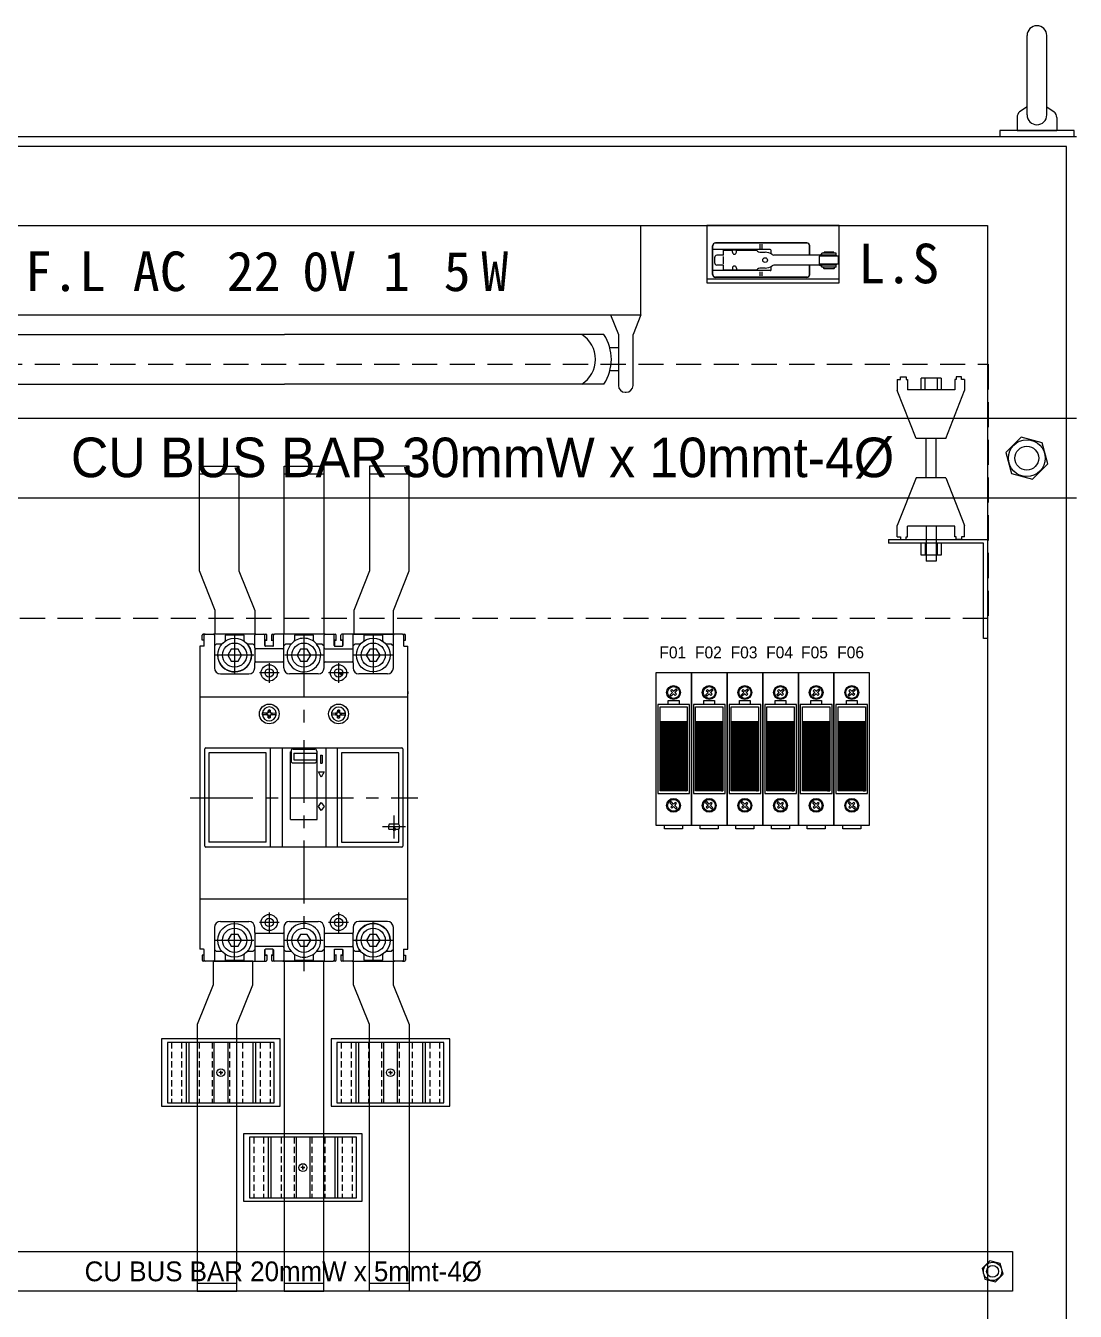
# Model space of a CAD drawing. Header units: millimetres. Extents: x 14879 to 38758, y -20740 to 1136.
# Drawn here: x 35986 to 36516, y -6496 to -5847 of the extents above; entities that cross this region are included whole.
import ezdxf
from ezdxf.enums import TextEntityAlignment as Align

# ---------------------------------------------------------------- set-up
doc = ezdxf.new("R2010")
doc.units = ezdxf.units.MM
for name, pattern in [('CENTER', [50.8, 31.75, -6.35, 6.35, -6.35]), ('DASHED', [19.05, 12.7, -6.35]), ('HIDDEN2', [4.7625, 3.175, -1.5875]), ('NON_PLOTING', [0]), ('PHANTOM', [63.5, 31.75, -6.35, 6.35, -6.35, 6.35, -6.35])]:
    doc.linetypes.add(name, pattern=pattern)
for name, color, linetype in [('F01_OUT', 6, 'Continuous'), ('F03_CNT', 1, 'CENTER'), ('F05_PRO', 4, 'Continuous'), ('F08_IMG', 2, 'PHANTOM'), ('TEXT', 3, 'Continuous'), ('图层1', 10, 'HIDDEN2')]:
    doc.layers.add(name, color=color, linetype=linetype)
doc.styles.get("Standard").update_dxf_attribs({"font": ''})
doc.styles.add('型式1', font='PMingLiU.ttf', dxfattribs={"width": 0.85, "height": 2})
doc.styles.get('Standard').set_extended_font_data('SimSun')

# ---------------------------------------------------------------- blocks, each defined once
blk = doc.blocks.new('歐規FUSE')
h = blk.add_hatch()
h.set_pattern_fill('ANSI31', color=5, scale=0.01, style=0)
h.set_pattern_definition([(45, (-188.019155, -125.580645), (-0.0224506403, 0.0224506403), [])])
h.paths.add_polyline_path([(2.14, -21.15), (15.84, -21.15), (15.84, 13.84), (2.14, 13.84)])
blk.add_line((2.14, 13.84), (15.84, 13.84))
at = {"color": 6}
blk.add_lwpolyline([(0, -38.5), (18, -38.5), (18, 38.5), (0, 38.5)], close=True, dxfattribs=at)
at = {"color": 2}
for points in [[(9, 27.9), (7.71, 26.62), (7.12, 27.21), (8.4, 28.5)], [(8.4, 28.5), (7.53, 29.37), (8.13, 29.97), (9, 29.1)], [(9, 29.1), (10.29, 30.38), (10.88, 29.79), (9.6, 28.5)], [(9.6, 28.5), (10.47, 27.63), (9.87, 27.03), (9, 27.9)], [(9, -27.9), (7.71, -26.62), (7.12, -27.21), (8.4, -28.5)], [(8.4, -28.5), (7.53, -29.37), (8.13, -29.97), (9, -29.1)], [(9.6, -28.5), (10.47, -27.63), (9.87, -27.03), (9, -27.9)], [(9, -29.1), (10.29, -30.38), (10.88, -29.79), (9.6, -28.5)]]:
    blk.add_lwpolyline(points, dxfattribs=at)
for points in [[(1, -22.5), (17, -22.5), (17, 22.5), (1, 22.5)], [(2.14, 21.31), (15.84, 21.31), (15.84, -21.15), (2.14, -21.15)], [(6.26, 24.51), (11.74, 24.51), (11.74, 22.5), (6.26, 22.5)]]:
    blk.add_lwpolyline(points, close=True)
at = {"color": 5}
blk.add_lwpolyline([(4.48, -38.5), (13.52, -38.5), (13.52, -40.29), (4.48, -40.29)], close=True, dxfattribs=at)
at = {"color": 2}
for centre, radius in [((9, 28.5), 3.5), ((9, 28.5), 3), ((9, -28.5), 3.5), ((9, -28.5), 3)]:
    blk.add_circle(centre, radius, dxfattribs=at)
at = {"color": 6}
blk.add_circle((9.3, 5.91), 1.4, dxfattribs=at)
at = {"color": 2, "insert": (8.99, -9.11), "char_height": 2.5, "width": 13.6963, "attachment_point": 5}
blk.add_mtext('{\\fﾷsﾲￓﾩ\ufffaￅ￩|b0|i0|c136|p18;FUSE\\P\\PSFGN\\P\\H0.8x;500V~\\P10 x 38}', dxfattribs=at)
blk = doc.blocks.new('_OPEN30')
at = {"color": 0, "linetype": 'ByBlock', "lineweight": -2}
for p, q in [((-1, 0.267949), (0, 0)), ((0, 0), (-1, -0.267949)), ((0, 0), (-1, 0))]:
    blk.add_line(p, q, dxfattribs=at)

msp = doc.modelspace()

# ---------------------------------------------------------------- linework, layer by layer
for p, q in [((36492.11, -5892.42), (36492.11, -5852.42)), ((36502.11, -5892.42), (36502.11, -5852.42)), ((36492.11, -5888.44), (36488.37, -5890.86)), ((36502.11, -5888.44), (36505.86, -5890.86)), ((36487.11, -5893.77), (36487.11, -5900.34)), ((36507.11, -5893.77), (36507.11, -5900.34)), ((35717.11, -5903.36), (36517.11, -5903.36)), ((35717.11, -5903.36), (36517.11, -5903.36)), ((36515.83, -5900.34), (36478.4, -5900.34)), ((36478.4, -5900.34), (36478.4, -5903.36)), ((36478.4, -5903.36), (36515.83, -5903.36)), ((36487.11, -5900.34), (36507.11, -5900.34)), ((36487.11, -5900.34), (36507.11, -5900.34)), ((36507.11, -5900.34), (36487.11, -5900.34)), ((36507.11, -5900.34), (36487.11, -5900.34)), ((36515.83, -5903.36), (36515.83, -5900.34)), ((36512.11, -5908.36), (35722.11, -5908.36)), ((36512.11, -7898.36), (36512.11, -5908.36)), ((35762.11, -5948.36), (36472.11, -5948.36)), ((35937.11, -5948.36), (36297.11, -5948.36)), ((36297.11, -5993.36), (36297.11, -5948.36)), ((36397.21, -5948.36), (36330.31, -5948.36)), ((36330.31, -5948.36), (36330.31, -5977.18)), ((36397.21, -5977.18), (36397.21, -5948.36)), ((36472.11, -5948.36), (36472.11, -7858.36)), ((36330.31, -5975.18), (36397.21, -5975.18)), ((36330.31, -5977.18), (36397.21, -5977.18)), ((35937.11, -5993.36), (36297.11, -5993.36)), ((36281.7, -5993.36), (36285.71, -6003.36)), ((36297.11, -5993.36), (36293.11, -6003.36)), ((35955.81, -6003.36), (36117.11, -6003.36)), ((36278.42, -6003.36), (36117.11, -6003.36)), ((36285.71, -6003.36), (36285.71, -6029)), ((36293.11, -6029), (36293.11, -6003.36)), ((36285.71, -6009.99), (36281.38, -6009.99)), ((36285.71, -6021.73), (36281.38, -6021.73)), ((35955.81, -6028.36), (36117.11, -6028.36)), ((36278.42, -6028.36), (36117.11, -6028.36)), ((36289.21, -6032.5), (36289.61, -6032.5)), ((36517.11, -6045.75), (35717.11, -6045.75)), ((35717.11, -6085.75), (36517.11, -6085.75)), ((36114.94, -6359), (36054.94, -6359)), ((36054.94, -6359), (36054.94, -6393)), ((36111.94, -6360.7), (36057.94, -6360.7)), ((36057.94, -6360.7), (36057.94, -6391.3)), ((36067.41, -6360.7), (36067.41, -6391.3)), ((36068.78, -6360.7), (36068.78, -6391.3)), ((36081.47, -6360.7), (36081.47, -6391.3)), ((36088.42, -6360.7), (36088.42, -6391.3)), ((36101.11, -6360.7), (36101.11, -6391.3)), ((36102.48, -6360.7), (36102.48, -6391.3)), ((36111.94, -6391.3), (36111.94, -6360.7)), ((36114.94, -6393), (36114.94, -6359)), ((36200.58, -6359), (36140.58, -6359)), ((36140.58, -6359), (36140.58, -6393)), ((36197.58, -6360.7), (36143.58, -6360.7)), ((36143.58, -6360.7), (36143.58, -6391.3)), ((36153.04, -6360.7), (36153.04, -6391.3)), ((36154.42, -6360.7), (36154.42, -6391.3)), ((36167.11, -6360.7), (36167.11, -6391.3)), ((36174.05, -6360.7), (36174.05, -6391.3)), ((36186.75, -6360.7), (36186.75, -6391.3)), ((36188.12, -6360.7), (36188.12, -6391.3)), ((36197.58, -6391.3), (36197.58, -6360.7)), ((36200.58, -6393), (36200.58, -6359)), ((36085.94, -6376), (36083.94, -6376)), ((36084.94, -6377), (36084.94, -6375)), ((36084.94, -6376), (36084.94, -6377)), ((36084.94, -6376), (36085.94, -6376)), ((36171.58, -6376), (36169.58, -6376)), ((36170.58, -6377), (36170.58, -6375)), ((36170.58, -6376), (36170.58, -6377)), ((36170.58, -6376), (36171.58, -6376)), ((36054.94, -6393), (36114.94, -6393)), ((36057.94, -6391.3), (36111.94, -6391.3)), ((36140.58, -6393), (36200.58, -6393)), ((36143.58, -6391.3), (36197.58, -6391.3)), ((36156.39, -6406.95), (36096.39, -6406.95)), ((36096.39, -6406.95), (36096.39, -6440.95)), ((36153.39, -6408.65), (36099.39, -6408.65)), ((36099.39, -6408.65), (36099.39, -6439.25)), ((36108.85, -6408.65), (36108.85, -6439.25)), ((36110.23, -6408.65), (36110.23, -6439.25)), ((36122.92, -6408.65), (36122.92, -6439.25)), ((36129.86, -6408.65), (36129.86, -6439.25)), ((36142.55, -6408.65), (36142.55, -6439.25)), ((36143.93, -6408.65), (36143.93, -6439.25)), ((36153.39, -6439.25), (36153.39, -6408.65)), ((36156.39, -6440.95), (36156.39, -6406.95)), ((36127.39, -6423.95), (36125.39, -6423.95)), ((36126.39, -6424.95), (36126.39, -6422.95)), ((36126.39, -6423.95), (36126.39, -6424.95)), ((36126.39, -6423.95), (36127.39, -6423.95)), ((36096.39, -6440.95), (36156.39, -6440.95)), ((36099.39, -6439.25), (36153.39, -6439.25)), ((35759.6, -6466.31), (36484.69, -6466.31)), ((36484.69, -6466.31), (36484.69, -6486.31)), ((36484.69, -6486.31), (35759.6, -6486.31))]:
    msp.add_line(p, q)
at = {"color": 7, "linetype": 'Continuous'}
for p, q in [((36380.9, -5957.18), (36334.75, -5957.18)), ((36380.87, -5957.05), (36334.78, -5957.05)), ((36357.24, -5959.88), (36357.24, -5957.78)), ((36358.35, -5959.88), (36358.35, -5957.78)), ((36333.23, -5972.95), (36333.23, -5958.6)), ((36333.35, -5972.98), (36333.35, -5958.58)), ((36362.33, -5960.48), (36333.35, -5960.48)), ((36334.39, -5967.28), (36334.39, -5964.28)), ((36338.82, -5963.28), (36335.39, -5963.28)), ((36338.82, -5960.73), (36343.32, -5960.73)), ((36338.82, -5963.28), (36338.82, -5960.73)), ((36338.82, -5967.58), (36338.82, -5963.98)), ((36343.03, -5960.68), (36343.03, -5960.48)), ((36345.63, -5960.68), (36343.03, -5960.68)), ((36343.32, -5961.78), (36343.32, -5960.68)), ((36345.32, -5961.78), (36345.32, -5960.68)), ((36345.32, -5960.73), (36355.51, -5960.73)), ((36345.63, -5960.68), (36345.63, -5960.48)), ((36350.57, -5960.68), (36350.57, -5960.48)), ((36353.17, -5960.68), (36350.57, -5960.68)), ((36353.17, -5960.68), (36353.17, -5960.48)), ((36357.79, -5961.78), (36359.82, -5961.78)), ((36362.83, -5962.58), (36362.83, -5960.98)), ((36395.67, -5963.23), (36364.26, -5963.23)), ((36382.3, -5963.23), (36382.3, -5958.58)), ((36382.42, -5963.23), (36382.42, -5958.6)), ((36387.32, -5967.78), (36387.32, -5963.78)), ((36396.82, -5963.78), (36387.32, -5963.78)), ((36395.82, -5963.33), (36388.32, -5963.33)), ((36388.32, -5963.78), (36388.32, -5963.33)), ((36395.67, -5962.23), (36388.47, -5962.23)), ((36388.47, -5963.23), (36388.47, -5962.23)), ((36394.57, -5961.73), (36389.57, -5961.73)), ((36389.57, -5962.23), (36389.57, -5961.73)), ((36394.57, -5962.23), (36394.57, -5961.73)), ((36395.67, -5963.33), (36395.67, -5962.23)), ((36395.82, -5963.78), (36395.82, -5963.33)), ((36396.82, -5967.78), (36396.82, -5963.78)), ((36362.33, -5971.08), (36333.35, -5971.08)), ((36338.82, -5968.28), (36335.39, -5968.28)), ((36338.82, -5970.83), (36338.82, -5968.28)), ((36343.32, -5970.83), (36338.82, -5970.83)), ((36343.03, -5971.08), (36343.03, -5970.88)), ((36345.63, -5970.88), (36343.03, -5970.88)), ((36343.32, -5969.78), (36343.32, -5970.88)), ((36345.32, -5969.78), (36345.32, -5970.88)), ((36355.51, -5970.83), (36345.32, -5970.83)), ((36345.63, -5971.08), (36345.63, -5970.88)), ((36353.17, -5970.88), (36350.57, -5970.88)), ((36350.57, -5971.08), (36350.57, -5970.88)), ((36353.17, -5971.08), (36353.17, -5970.88)), ((36359.82, -5969.78), (36357.79, -5969.78)), ((36362.83, -5970.58), (36362.83, -5968.97)), ((36395.67, -5968.33), (36364.26, -5968.33)), ((36382.3, -5972.98), (36382.3, -5968.33)), ((36382.42, -5972.95), (36382.42, -5968.33)), ((36396.82, -5967.78), (36387.32, -5967.78)), ((36388.32, -5968.23), (36388.32, -5967.78)), ((36395.82, -5968.23), (36388.32, -5968.23)), ((36388.47, -5969.33), (36388.47, -5968.33)), ((36395.67, -5969.33), (36388.47, -5969.33)), ((36394.5, -5970.23), (36389.63, -5970.23)), ((36395.67, -5969.33), (36395.67, -5968.23)), ((36395.82, -5968.23), (36395.82, -5967.78)), ((36380.9, -5974.38), (36334.75, -5974.38)), ((36380.87, -5974.5), (36334.78, -5974.5)), ((36357.24, -5973.78), (36357.24, -5971.68)), ((36358.35, -5973.78), (36358.35, -5971.68))]:
    msp.add_line(p, q, dxfattribs=at)
at = {"color": 3}
for p, q in [((36426.56, -6026.07), (36426.56, -6031.67)), ((36426.56, -6026.07), (36426.56, -6031.67)), ((36426.56, -6026.07), (36428.17, -6026.07)), ((36428.17, -6024.75), (36431.03, -6024.75)), ((36428.17, -6026.07), (36428.17, -6024.75)), ((36431.03, -6024.75), (36431.03, -6026.07)), ((36431.03, -6026.07), (36431.79, -6026.07)), ((36431.79, -6026.07), (36431.79, -6031.33)), ((36438.69, -6031.33), (36438.69, -6025.33)), ((36448.69, -6025.33), (36438.69, -6025.33)), ((36440.69, -6031.33), (36440.69, -6025.33)), ((36446.69, -6025.33), (36446.69, -6031.33)), ((36448.69, -6025.33), (36448.69, -6031.33)), ((36456.34, -6026.07), (36455.59, -6026.07)), ((36455.59, -6026.07), (36455.59, -6031.33)), ((36458.95, -6024.75), (36456.34, -6024.75)), ((36456.34, -6024.75), (36456.34, -6026.07)), ((36458.95, -6026.07), (36458.95, -6024.75)), ((36460.56, -6026.07), (36458.95, -6026.07)), ((36460.56, -6026.07), (36460.56, -6031.67)), ((36436.06, -6055.75), (36426.56, -6031.67)), ((36455.59, -6031.33), (36431.79, -6031.33)), ((36451.06, -6055.75), (36460.56, -6031.67)), ((36451.06, -6055.75), (36436.06, -6055.75)), ((36441.19, -6075.75), (36441.19, -6055.75)), ((36446.19, -6075.75), (36446.19, -6055.75)), ((36436.06, -6075.75), (36426.56, -6099.82)), ((36451.06, -6075.75), (36436.06, -6075.75)), ((36451.06, -6075.75), (36460.56, -6099.82)), ((36426.56, -6105.42), (36426.56, -6099.82)), ((36426.56, -6105.42), (36426.56, -6099.82)), ((36431.79, -6105.42), (36431.79, -6100.16)), ((36455.59, -6100.16), (36431.79, -6100.16)), ((36441.19, -6100.16), (36441.19, -6117.75)), ((36446.19, -6100.16), (36446.19, -6117.75)), ((36455.59, -6105.42), (36455.59, -6100.16)), ((36460.56, -6105.42), (36460.56, -6099.82)), ((36422.11, -6106.75), (36472.11, -6106.75)), ((36422.11, -6106.75), (36422.11, -6108.75)), ((36426.56, -6105.42), (36428.17, -6105.42)), ((36428.17, -6105.42), (36428.17, -6106.75)), ((36428.17, -6106.75), (36431.03, -6106.75)), ((36431.03, -6105.42), (36431.79, -6105.42)), ((36431.03, -6106.75), (36431.03, -6105.42)), ((36456.34, -6105.42), (36455.59, -6105.42)), ((36456.34, -6106.75), (36456.34, -6105.42)), ((36458.95, -6106.75), (36456.34, -6106.75)), ((36460.56, -6105.42), (36458.95, -6105.42)), ((36458.95, -6105.42), (36458.95, -6106.75)), ((36472.11, -6106.75), (36472.11, -6156.75)), ((36470.11, -6108.75), (36422.11, -6108.75)), ((36438.69, -6114.75), (36438.69, -6108.75)), ((36440.69, -6108.75), (36440.69, -6114.75)), ((36446.69, -6108.75), (36446.69, -6114.75)), ((36448.69, -6108.75), (36448.69, -6114.75)), ((36470.11, -6156.75), (36470.11, -6108.75)), ((36448.69, -6114.75), (36438.69, -6114.75)), ((36446.19, -6117.75), (36441.19, -6117.75)), ((36472.11, -6156.75), (36470.11, -6156.75))]:
    msp.add_line(p, q, dxfattribs=at)
at = {"color": 2, "ltscale": 0.2}
for p, q in [((36074.09, -6073.74), (36094.09, -6073.74)), ((36116.89, -6073.74), (36136.89, -6073.74)), ((36160.09, -6073.74), (36180.09, -6073.74)), ((36073.06, -6482.31), (36093.06, -6482.31)), ((36116.89, -6482.31), (36136.89, -6482.31)), ((36159.99, -6482.31), (36179.99, -6482.31))]:
    msp.add_line(p, q, dxfattribs=at)
at = {"color": 1, "linetype": 'DASHED'}
msp.add_lwpolyline([(35762.41, -6018.36), (36472.41, -6018.36), (36472.41, -6146.72), (35762.41, -6146.72)], close=True, dxfattribs=at)
at = {"color": 4}
for points in [[(36481.35, -6062.9), (36484.2, -6073.52), (36494.83, -6076.37), (36502.6, -6068.59), (36499.76, -6057.97), (36489.13, -6055.12)], [(36469.38, -6474.88), (36470.8, -6480.19), (36476.11, -6481.62), (36480, -6477.73), (36478.58, -6472.42), (36473.27, -6470.99)]]:
    msp.add_lwpolyline(points, close=True, dxfattribs=at)
at = {"color": 2, "ltscale": 0.2}
for points in [[(36082.09, -6154.68), (36082.09, -6142.75), (36074.09, -6122.68), (36074.09, -6069.74), (36094.09, -6069.74), (36094.09, -6122.68), (36102.09, -6142.75), (36102.09, -6154.68), (36082.09, -6154.68)], [(36172.09, -6154.68), (36172.09, -6142.75), (36180.09, -6122.68), (36180.09, -6069.74), (36160.09, -6069.74), (36160.09, -6122.68), (36152.09, -6142.75), (36152.09, -6154.68), (36172.09, -6154.68)], [(36081.06, -6319.68), (36081.06, -6331.61), (36073.06, -6351.68), (36073.06, -6486.31), (36093.06, -6486.31), (36093.06, -6351.68), (36101.06, -6331.61), (36101.06, -6319.68), (36081.06, -6319.68)], [(36171.99, -6319.68), (36171.99, -6331.61), (36179.99, -6351.68), (36179.99, -6486.31), (36159.99, -6486.31), (36159.99, -6351.68), (36151.99, -6331.61), (36151.99, -6319.68), (36171.99, -6319.68)]]:
    msp.add_lwpolyline(points, dxfattribs=at)
for points in [[(36136.89, -6154.68), (36116.89, -6154.68), (36116.89, -6069.74), (36136.89, -6069.74)], [(36136.89, -6319.68), (36116.89, -6319.68), (36116.89, -6486.31), (36136.89, -6486.31)]]:
    msp.add_lwpolyline(points, close=True, dxfattribs=at)
at = {"color": 7, "linetype": 'Continuous'}
msp.add_circle((36359.82, -5965.78), 1.2, dxfattribs=at)
at = {"color": 4}
for centre, radius in [((36491.98, -6065.75), 9.28), ((36491.98, -6065.75), 6), ((36474.69, -6476.31), 4.64), ((36474.69, -6476.31), 3)]:
    msp.add_circle(centre, radius, dxfattribs=at)
for centre in [(36084.94, -6376), (36170.58, -6376), (36126.39, -6423.95)]:
    msp.add_circle(centre, 2)
for centre, radius, start, end in [((36497.11, -5852.42), 5, 0, 180), ((36491.11, -5893.77), 4, 133.28833, 180), ((36497.11, -5892.42), 5, 180, 0), ((36503.11, -5893.77), 4, 0, 46.71167), ((36503.11, -5893.77), 4, 0, 46.71167), ((36259.39, -6015.86), 14.77, 302.17256, 57.82744), ((36259.39, -6015.86), 22.77, 326.69978, 33.30022), ((36289.21, -6029), 3.5, 180, 270), ((36289.61, -6029), 3.5, 270, 0)]:
    msp.add_arc(centre, radius, start, end)
at = {"color": 7, "linetype": 'Continuous'}
for centre, radius, start, end in [((36334.78, -5958.6), 1.55, 89.99998, 179.99996), ((36334.75, -5958.58), 1.4, 89.99998, 179.99996), ((36380.87, -5958.6), 1.55, 0, 89.99998), ((36380.9, -5958.58), 1.4, 0, 89.99998), ((36335.39, -5964.28), 1, 89.99998, 179.99996), ((36344.32, -5961.78), 1, 180.00004, 359.99998), ((36357.79, -5958.78), 3, 220.54153, 270.00002), ((36359.82, -5967.78), 6, 53.77136, 89.99998), ((36362.33, -5960.98), 0.5, 0, 89.99998), ((36364.26, -5961.73), 1.5, 233.77144, 270.00007), ((36387.05, -5961.73), 1.5, 270.00002, 340.52878), ((36335.39, -5967.28), 1, 179.99996, 270), ((36344.32, -5969.78), 1, 0, 179.99996), ((36357.79, -5972.78), 3, 89.99998, 139.45847), ((36359.82, -5963.78), 6, 270.00002, 306.22844), ((36362.33, -5970.58), 0.5, 270.00002, 0), ((36364.26, -5969.83), 1.5, 89.99993, 126.2284), ((36387.05, -5969.83), 1.5, 19.47122, 89.99998), ((36390.07, -5969.33), 1, 180.00004, 244.15928), ((36394.07, -5969.33), 1, 295.84075, 359.99998), ((36334.78, -5972.95), 1.55, 179.99996, 270), ((36334.75, -5972.98), 1.4, 179.99996, 270), ((36380.87, -5972.95), 1.55, 270.00002, 0), ((36380.9, -5972.98), 1.4, 270.00002, 0)]:
    msp.add_arc(centre, radius, start, end, dxfattribs=at)
at = {"layer": 'F01_OUT', "linetype": 'Continuous'}
for p, q in [((36075.54, -6157.68), (36075.54, -6155.18)), ((36076.54, -6157.68), (36075.54, -6157.68)), ((36077.04, -6154.68), (36076.04, -6154.68)), ((36076.54, -6160.68), (36076.54, -6155.18)), ((36077.04, -6154.68), (36081.19, -6154.68)), ((36081.49, -6154.68), (36081.19, -6154.68)), ((36081.79, -6154.68), (36081.49, -6154.68)), ((36081.69, -6155.18), (36081.69, -6171.68)), ((36101.99, -6154.68), (36081.79, -6154.68)), ((36096.69, -6155.18), (36087.09, -6155.18)), ((36087.09, -6155.18), (36087.09, -6157.98)), ((36096.69, -6157.98), (36096.69, -6155.18)), ((36102.29, -6154.68), (36101.99, -6154.68)), ((36102.09, -6161.58), (36102.09, -6155.18)), ((36102.59, -6154.68), (36102.29, -6154.68)), ((36102.59, -6154.68), (36104.84, -6154.68)), ((36104.84, -6154.68), (36105.84, -6154.68)), ((36105.84, -6154.68), (36106.74, -6154.68)), ((36106.74, -6154.68), (36107.74, -6154.68)), ((36107.24, -6157.68), (36107.24, -6155.18)), ((36107.24, -6157.68), (36108.24, -6157.68)), ((36107.24, -6160.38), (36107.24, -6157.68)), ((36108.24, -6157.68), (36108.24, -6155.18)), ((36110.54, -6155.18), (36110.54, -6157.68)), ((36110.54, -6157.68), (36111.54, -6157.68)), ((36111.04, -6154.68), (36112.04, -6154.68)), ((36111.54, -6157.68), (36111.54, -6155.18)), ((36111.54, -6160.38), (36111.54, -6157.68)), ((36112.94, -6154.68), (36112.04, -6154.68)), ((36113.94, -6154.68), (36112.94, -6154.68)), ((36116.19, -6154.68), (36113.94, -6154.68)), ((36116.49, -6154.68), (36116.19, -6154.68)), ((36116.79, -6154.68), (36116.49, -6154.68)), ((36116.69, -6171.68), (36116.69, -6155.18)), ((36136.99, -6154.68), (36116.79, -6154.68)), ((36131.69, -6155.18), (36122.09, -6155.18)), ((36122.09, -6155.18), (36122.09, -6157.98)), ((36131.69, -6157.98), (36131.69, -6155.18)), ((36137.29, -6154.68), (36136.99, -6154.68)), ((36137.09, -6171.68), (36137.09, -6155.18)), ((36137.59, -6154.68), (36137.29, -6154.68)), ((36137.59, -6154.68), (36139.84, -6154.68)), ((36139.84, -6154.68), (36140.84, -6154.68)), ((36140.84, -6154.68), (36141.74, -6154.68)), ((36141.74, -6154.68), (36142.74, -6154.68)), ((36142.24, -6157.68), (36142.24, -6155.18)), ((36142.24, -6160.38), (36142.24, -6157.68)), ((36142.24, -6157.68), (36143.24, -6157.68)), ((36143.24, -6157.68), (36143.24, -6155.18)), ((36145.54, -6157.68), (36145.54, -6155.18)), ((36146.54, -6157.68), (36145.54, -6157.68)), ((36147.04, -6154.68), (36146.04, -6154.68)), ((36146.54, -6155.18), (36146.54, -6157.68)), ((36146.54, -6157.68), (36146.54, -6160.38)), ((36147.94, -6154.68), (36147.04, -6154.68)), ((36148.94, -6154.68), (36147.94, -6154.68)), ((36151.19, -6154.68), (36148.94, -6154.68)), ((36151.49, -6154.68), (36151.19, -6154.68)), ((36151.79, -6154.68), (36151.49, -6154.68)), ((36151.69, -6161.58), (36151.69, -6155.18)), ((36171.99, -6154.68), (36151.79, -6154.68)), ((36166.69, -6155.18), (36157.09, -6155.18)), ((36157.09, -6155.18), (36157.09, -6157.98)), ((36166.69, -6157.98), (36166.69, -6155.18)), ((36172.29, -6154.68), (36171.99, -6154.68)), ((36172.09, -6171.68), (36172.09, -6155.18)), ((36172.59, -6154.68), (36172.29, -6154.68)), ((36174.84, -6154.68), (36172.59, -6154.68)), ((36175.84, -6154.68), (36174.84, -6154.68)), ((36176.74, -6154.68), (36175.84, -6154.68)), ((36176.74, -6154.68), (36177.74, -6154.68)), ((36177.24, -6155.18), (36177.24, -6157.68)), ((36177.24, -6157.68), (36178.24, -6157.68)), ((36177.24, -6157.68), (36177.24, -6160.38)), ((36178.24, -6157.68), (36178.24, -6155.18)), ((36074.39, -6160.68), (36074.39, -6313.68)), ((36076.54, -6160.68), (36074.39, -6160.68)), ((36081.69, -6160.53), (36082.59, -6159.63)), ((36085.44, -6159.63), (36082.59, -6159.63)), ((36090.16, -6162.18), (36088.42, -6165.18)), ((36088.42, -6165.18), (36090.16, -6168.18)), ((36093.62, -6162.18), (36090.16, -6162.18)), ((36095.35, -6165.18), (36093.62, -6162.18)), ((36093.62, -6168.18), (36095.35, -6165.18)), ((36101.19, -6159.63), (36098.34, -6159.63)), ((36101.19, -6159.63), (36102.09, -6160.53)), ((36102.09, -6161.58), (36102.09, -6169.08)), ((36116.19, -6162.08), (36102.59, -6162.08)), ((36111.24, -6160.68), (36107.54, -6160.68)), ((36116.69, -6160.53), (36117.59, -6159.63)), ((36120.44, -6159.63), (36117.59, -6159.63)), ((36125.16, -6162.18), (36123.42, -6165.18)), ((36123.42, -6165.18), (36125.16, -6168.18)), ((36128.62, -6162.18), (36125.16, -6162.18)), ((36130.35, -6165.18), (36128.62, -6162.18)), ((36128.62, -6168.18), (36130.35, -6165.18)), ((36136.19, -6159.63), (36133.34, -6159.63)), ((36136.19, -6159.63), (36137.09, -6160.53)), ((36137.59, -6162.08), (36151.19, -6162.08)), ((36142.54, -6160.68), (36146.24, -6160.68)), ((36151.69, -6160.53), (36152.59, -6159.63)), ((36151.69, -6169.08), (36151.69, -6161.58)), ((36155.44, -6159.63), (36152.59, -6159.63)), ((36160.16, -6162.18), (36158.42, -6165.18)), ((36158.42, -6165.18), (36160.16, -6168.18)), ((36163.62, -6162.18), (36160.16, -6162.18)), ((36165.35, -6165.18), (36163.62, -6162.18)), ((36163.62, -6168.18), (36165.35, -6165.18)), ((36171.19, -6159.63), (36168.34, -6159.63)), ((36171.19, -6159.63), (36172.09, -6160.53)), ((36177.54, -6160.68), (36179.39, -6160.68)), ((36179.39, -6313.68), (36179.39, -6160.68)), ((36090.16, -6168.18), (36093.62, -6168.18)), ((36102.09, -6171.68), (36102.09, -6169.08)), ((36102.59, -6168.58), (36116.19, -6168.58)), ((36125.16, -6168.18), (36128.62, -6168.18)), ((36137.59, -6168.58), (36151.19, -6168.58)), ((36151.69, -6169.08), (36151.69, -6171.68)), ((36160.16, -6168.18), (36163.62, -6168.18)), ((36084.69, -6174.68), (36099.09, -6174.68)), ((36134.09, -6174.68), (36119.69, -6174.68)), ((36169.09, -6174.68), (36154.69, -6174.68)), ((36179.39, -6183.58), (36179.39, -6182.18)), ((36179.39, -6183.58), (36179.39, -6183.68)), ((36179.39, -6183.68), (36179.39, -6184.68)), ((36074.39, -6186.18), (36179.39, -6186.18)), ((36105.86, -6195.35), (36105.9, -6195.35)), ((36105.91, -6194.35), (36105.87, -6194.35)), ((36108.34, -6195.37), (36105.9, -6195.35)), ((36105.91, -6194.35), (36108.35, -6194.37)), ((36107.9, -6195.26), (36108.29, -6195.22)), ((36108.39, -6195.27), (36107.9, -6195.26)), ((36108.3, -6194.53), (36107.91, -6194.47)), ((36107.91, -6194.47), (36108.39, -6194.47)), ((36108.29, -6195.22), (36108.45, -6195.21)), ((36108.46, -6194.53), (36108.3, -6194.53)), ((36108.71, -6195.55), (36108.34, -6195.37)), ((36108.6, -6195.37), (36108.34, -6195.37)), ((36108.35, -6194.37), (36108.72, -6194.2)), ((36108.35, -6194.37), (36108.61, -6194.37)), ((36108.39, -6194.47), (36108.61, -6194.37)), ((36108.46, -6194.53), (36108.39, -6194.47)), ((36108.45, -6195.21), (36108.39, -6195.27)), ((36108.6, -6195.37), (36108.39, -6195.27)), ((36108.45, -6195.21), (36108.86, -6195.4)), ((36108.87, -6194.36), (36108.46, -6194.53)), ((36108.71, -6195.55), (36108.86, -6195.4)), ((36108.9, -6195.96), (36108.71, -6195.55)), ((36108.72, -6194.2), (36108.92, -6193.8)), ((36108.72, -6194.2), (36108.87, -6194.36)), ((36108.86, -6195.4), (36109.04, -6195.81)), ((36109.06, -6193.94), (36108.87, -6194.36)), ((36109.04, -6195.81), (36108.9, -6195.96)), ((36108.91, -6196.85), (36108.9, -6195.96)), ((36109.03, -6195.97), (36108.91, -6196.85)), ((36108.92, -6193.8), (36108.95, -6192.91)), ((36109.06, -6193.94), (36108.92, -6193.8)), ((36108.95, -6192.91), (36109.06, -6193.79)), ((36109.04, -6195.81), (36109.03, -6195.97)), ((36109.06, -6193.79), (36109.06, -6193.94)), ((36109.72, -6195.82), (36109.9, -6195.41)), ((36109.72, -6195.98), (36109.72, -6195.82)), ((36109.72, -6195.82), (36109.86, -6195.97)), ((36109.83, -6196.85), (36109.72, -6195.98)), ((36109.74, -6193.79), (36109.87, -6192.92)), ((36109.74, -6193.95), (36109.74, -6193.79)), ((36109.74, -6193.95), (36109.88, -6193.81)), ((36109.91, -6194.37), (36109.74, -6193.95)), ((36109.86, -6195.97), (36109.83, -6196.85)), ((36110.05, -6195.56), (36109.86, -6195.97)), ((36109.87, -6192.92), (36109.88, -6193.81)), ((36109.88, -6193.81), (36110.07, -6194.22)), ((36109.9, -6195.41), (36110.32, -6195.23)), ((36109.9, -6195.41), (36110.05, -6195.56)), ((36110.07, -6194.22), (36109.91, -6194.37)), ((36110.33, -6194.55), (36109.91, -6194.37)), ((36110.42, -6195.39), (36110.05, -6195.56)), ((36110.07, -6194.22), (36110.43, -6194.39)), ((36110.38, -6195.29), (36110.17, -6195.39)), ((36110.42, -6195.39), (36110.17, -6195.39)), ((36110.18, -6194.39), (36110.39, -6194.49)), ((36110.18, -6194.39), (36110.43, -6194.39)), ((36110.32, -6195.23), (36110.48, -6195.24)), ((36110.38, -6195.29), (36110.32, -6195.23)), ((36110.33, -6194.55), (36110.39, -6194.49)), ((36110.48, -6194.55), (36110.33, -6194.55)), ((36110.87, -6195.29), (36110.38, -6195.29)), ((36110.39, -6194.49), (36110.88, -6194.5)), ((36112.87, -6195.42), (36110.42, -6195.39)), ((36110.43, -6194.39), (36112.88, -6194.42)), ((36110.88, -6194.5), (36110.48, -6194.55)), ((36110.48, -6195.24), (36110.87, -6195.29)), ((36112.87, -6195.42), (36112.91, -6195.42)), ((36112.92, -6194.42), (36112.88, -6194.42)), ((36140.86, -6195.4), (36140.9, -6195.41)), ((36140.91, -6194.41), (36140.87, -6194.4)), ((36143.34, -6195.43), (36140.9, -6195.41)), ((36140.91, -6194.41), (36143.35, -6194.43)), ((36142.9, -6195.32), (36143.29, -6195.27)), ((36143.39, -6195.33), (36142.9, -6195.32)), ((36143.3, -6194.58), (36142.91, -6194.53)), ((36142.91, -6194.53), (36143.39, -6194.53)), ((36143.29, -6195.27), (36143.45, -6195.27)), ((36143.46, -6194.59), (36143.3, -6194.58)), ((36143.71, -6195.61), (36143.34, -6195.43)), ((36143.6, -6195.43), (36143.34, -6195.43)), ((36143.35, -6194.43), (36143.72, -6194.26)), ((36143.35, -6194.43), (36143.61, -6194.43)), ((36143.39, -6194.53), (36143.61, -6194.43)), ((36143.46, -6194.59), (36143.39, -6194.53)), ((36143.45, -6195.27), (36143.39, -6195.33)), ((36143.6, -6195.43), (36143.39, -6195.33)), ((36143.45, -6195.27), (36143.86, -6195.45)), ((36143.87, -6194.41), (36143.46, -6194.59)), ((36143.71, -6195.61), (36143.86, -6195.45)), ((36143.9, -6196.01), (36143.71, -6195.61)), ((36143.72, -6194.26), (36143.92, -6193.86)), ((36143.72, -6194.26), (36143.87, -6194.41)), ((36143.86, -6195.45), (36144.04, -6195.87)), ((36144.06, -6194), (36143.87, -6194.41)), ((36144.04, -6195.87), (36143.9, -6196.01)), ((36143.91, -6196.9), (36143.9, -6196.01)), ((36144.03, -6196.03), (36143.91, -6196.9)), ((36143.92, -6193.86), (36143.95, -6192.97)), ((36144.06, -6194), (36143.92, -6193.86)), ((36143.95, -6192.97), (36144.06, -6193.84)), ((36144.04, -6195.87), (36144.03, -6196.03)), ((36144.06, -6193.84), (36144.06, -6194)), ((36144.72, -6195.88), (36144.9, -6195.46)), ((36144.72, -6196.04), (36144.72, -6195.88)), ((36144.72, -6195.88), (36144.86, -6196.02)), ((36144.83, -6196.91), (36144.72, -6196.04)), ((36144.74, -6193.85), (36144.87, -6192.98)), ((36144.74, -6194.01), (36144.74, -6193.85)), ((36144.74, -6194.01), (36144.88, -6193.87)), ((36144.91, -6194.43), (36144.74, -6194.01)), ((36144.86, -6196.02), (36144.83, -6196.91)), ((36145.05, -6195.62), (36144.86, -6196.02)), ((36144.87, -6192.98), (36144.88, -6193.87)), ((36144.88, -6193.87), (36145.07, -6194.27)), ((36144.9, -6195.46), (36145.32, -6195.29)), ((36144.9, -6195.46), (36145.05, -6195.62)), ((36145.07, -6194.27), (36144.91, -6194.43)), ((36145.33, -6194.61), (36144.91, -6194.43)), ((36145.42, -6195.45), (36145.05, -6195.62)), ((36145.07, -6194.27), (36145.43, -6194.45)), ((36145.38, -6195.35), (36145.17, -6195.45)), ((36145.42, -6195.45), (36145.17, -6195.45)), ((36145.18, -6194.45), (36145.43, -6194.45)), ((36145.18, -6194.45), (36145.39, -6194.55)), ((36145.32, -6195.29), (36145.48, -6195.29)), ((36145.38, -6195.35), (36145.32, -6195.29)), ((36145.33, -6194.61), (36145.39, -6194.55)), ((36145.48, -6194.61), (36145.33, -6194.61)), ((36145.87, -6195.35), (36145.38, -6195.35)), ((36145.39, -6194.55), (36145.88, -6194.56)), ((36147.87, -6195.47), (36145.42, -6195.45)), ((36145.43, -6194.45), (36147.88, -6194.47)), ((36145.88, -6194.56), (36145.48, -6194.61)), ((36145.48, -6195.29), (36145.87, -6195.35)), ((36147.87, -6195.47), (36147.91, -6195.47)), ((36147.92, -6194.47), (36147.88, -6194.47)), ((36076.89, -6252.63), (36076.89, -6212.58)), ((36077.39, -6212.08), (36176.39, -6212.08)), ((36107.89, -6214.58), (36078.89, -6214.58)), ((36078.89, -6214.58), (36078.89, -6259.58)), ((36107.89, -6259.58), (36107.89, -6214.58)), ((36109.89, -6212.08), (36109.89, -6262.08)), ((36115.9, -6212.08), (36115.87, -6262.08)), ((36120.14, -6248.18), (36120.14, -6214.02)), ((36120.14, -6214.02), (36120.39, -6214.02)), ((36120.39, -6214.02), (36120.39, -6213.63)), ((36120.39, -6214.02), (36120.39, -6218.59)), ((36121.39, -6212.63), (36132.39, -6212.63)), ((36121.89, -6214.62), (36133.39, -6214.62)), ((36121.89, -6214.62), (36121.89, -6218)), ((36133.39, -6213.63), (36133.39, -6214.62)), ((36133.39, -6214.02), (36133.64, -6214.02)), ((36133.39, -6218.59), (36133.39, -6214.62)), ((36133.64, -6248.18), (36133.64, -6214.02)), ((36135.24, -6215.78), (36136.14, -6215.78)), ((36135.24, -6215.78), (36135.24, -6219.78)), ((36136.14, -6215.78), (36136.14, -6219.78)), ((36137.89, -6212.08), (36137.89, -6262.08)), ((36143.89, -6262.08), (36143.89, -6212.08)), ((36174.89, -6214.58), (36145.89, -6214.58)), ((36145.89, -6214.58), (36145.89, -6259.58)), ((36174.89, -6250.62), (36174.89, -6214.58)), ((36176.89, -6212.58), (36176.89, -6252.63)), ((36121.39, -6219.59), (36132.39, -6219.59)), ((36121.89, -6218), (36133.39, -6218)), ((36134.19, -6224.18), (36137.19, -6224.18)), ((36135.69, -6226.88), (36134.19, -6224.18)), ((36135.24, -6219.78), (36136.14, -6219.78)), ((36137.19, -6224.18), (36135.69, -6226.88)), ((36120.14, -6248.18), (36133.64, -6248.18)), ((36076.89, -6261.58), (36076.89, -6252.63)), ((36174.81, -6250.48), (36169.96, -6250.48)), ((36174.81, -6253.28), (36169.96, -6253.28)), ((36174.89, -6259.58), (36174.89, -6253.14)), ((36176.89, -6252.63), (36176.89, -6261.58)), ((36176.39, -6262.08), (36077.39, -6262.08)), ((36107.89, -6259.57), (36078.89, -6259.58)), ((36145.89, -6259.57), (36174.79, -6259.58)), ((36174.79, -6259.58), (36174.89, -6259.58)), ((36074.39, -6288.18), (36179.39, -6288.18)), ((36084.69, -6299.68), (36099.09, -6299.68)), ((36119.69, -6299.68), (36134.09, -6299.68)), ((36169.09, -6299.68), (36154.69, -6299.68)), ((36081.69, -6302.68), (36081.69, -6319.18)), ((36090.16, -6306.18), (36088.43, -6309.18)), ((36093.62, -6306.18), (36090.16, -6306.18)), ((36095.36, -6309.18), (36093.62, -6306.18)), ((36102.09, -6305.28), (36102.09, -6302.68)), ((36102.09, -6305.28), (36102.09, -6312.78)), ((36116.19, -6305.78), (36102.59, -6305.78)), ((36116.69, -6302.68), (36116.69, -6319.18)), ((36125.16, -6306.18), (36123.43, -6309.18)), ((36128.62, -6306.18), (36125.16, -6306.18)), ((36130.36, -6309.18), (36128.62, -6306.18)), ((36137.09, -6302.68), (36137.09, -6319.18)), ((36151.19, -6305.78), (36137.59, -6305.78)), ((36151.69, -6302.68), (36151.69, -6305.28)), ((36151.69, -6312.78), (36151.69, -6305.28)), ((36160.16, -6306.18), (36158.43, -6309.18)), ((36163.62, -6306.18), (36160.16, -6306.18)), ((36165.36, -6309.18), (36163.62, -6306.18)), ((36172.09, -6319.18), (36172.09, -6302.68)), ((36076.24, -6313.68), (36074.39, -6313.68)), ((36076.54, -6316.68), (36076.54, -6313.98)), ((36082.59, -6314.73), (36081.69, -6313.83)), ((36082.59, -6314.73), (36085.44, -6314.73)), ((36088.43, -6309.18), (36090.16, -6312.18)), ((36090.16, -6312.18), (36093.62, -6312.18)), ((36093.62, -6312.18), (36095.36, -6309.18)), ((36098.34, -6314.73), (36101.19, -6314.73)), ((36102.09, -6313.83), (36101.19, -6314.73)), ((36102.09, -6312.78), (36102.09, -6319.18)), ((36116.19, -6312.28), (36102.59, -6312.28)), ((36107.24, -6316.68), (36107.24, -6313.98)), ((36111.24, -6313.68), (36107.54, -6313.68)), ((36111.54, -6313.98), (36111.54, -6316.68)), ((36117.59, -6314.73), (36116.69, -6313.83)), ((36117.59, -6314.73), (36120.44, -6314.73)), ((36123.43, -6309.18), (36125.16, -6312.18)), ((36125.16, -6312.18), (36128.62, -6312.18)), ((36128.62, -6312.18), (36130.36, -6309.18)), ((36133.34, -6314.73), (36136.19, -6314.73)), ((36137.09, -6313.83), (36136.19, -6314.73)), ((36137.59, -6312.28), (36151.19, -6312.28)), ((36142.24, -6313.98), (36142.24, -6316.68)), ((36142.54, -6313.68), (36146.24, -6313.68)), ((36146.54, -6313.98), (36146.54, -6316.68)), ((36151.69, -6312.78), (36151.69, -6319.18)), ((36152.59, -6314.73), (36151.69, -6313.83)), ((36152.59, -6314.73), (36155.44, -6314.73)), ((36158.43, -6309.18), (36160.16, -6312.18)), ((36160.16, -6312.18), (36163.62, -6312.18)), ((36163.62, -6312.18), (36165.36, -6309.18)), ((36168.34, -6314.73), (36171.19, -6314.73)), ((36172.09, -6313.83), (36171.19, -6314.73)), ((36177.24, -6313.68), (36177.24, -6319.18)), ((36177.24, -6313.68), (36179.39, -6313.68)), ((36076.54, -6316.68), (36075.54, -6316.68)), ((36075.54, -6316.68), (36075.54, -6319.18)), ((36078.94, -6319.68), (36076.04, -6319.68)), ((36076.54, -6319.18), (36076.54, -6316.68)), ((36081.19, -6319.68), (36078.94, -6319.68)), ((36081.19, -6319.68), (36081.49, -6319.68)), ((36081.49, -6319.68), (36081.79, -6319.68)), ((36081.79, -6319.68), (36101.99, -6319.68)), ((36087.09, -6316.38), (36087.09, -6319.18)), ((36087.09, -6319.18), (36096.69, -6319.18)), ((36096.69, -6319.18), (36096.69, -6316.38)), ((36101.99, -6319.68), (36102.29, -6319.68)), ((36102.29, -6319.68), (36102.59, -6319.68)), ((36102.59, -6319.68), (36104.84, -6319.68)), ((36104.84, -6319.68), (36105.84, -6319.68)), ((36105.84, -6319.68), (36106.74, -6319.68)), ((36106.74, -6319.68), (36107.74, -6319.68)), ((36107.24, -6319.18), (36107.24, -6316.68)), ((36107.24, -6316.68), (36108.24, -6316.68)), ((36108.24, -6316.68), (36108.24, -6319.18)), ((36111.54, -6316.68), (36110.54, -6316.68)), ((36110.54, -6316.68), (36110.54, -6319.18)), ((36112.04, -6319.68), (36111.04, -6319.68)), ((36111.54, -6316.68), (36111.54, -6319.18)), ((36112.94, -6319.68), (36112.04, -6319.68)), ((36113.94, -6319.68), (36112.94, -6319.68)), ((36116.19, -6319.68), (36113.94, -6319.68)), ((36116.19, -6319.68), (36116.49, -6319.68)), ((36116.49, -6319.68), (36116.79, -6319.68)), ((36116.79, -6319.68), (36136.99, -6319.68)), ((36122.09, -6316.38), (36122.09, -6319.18)), ((36122.09, -6319.18), (36131.69, -6319.18)), ((36131.69, -6319.18), (36131.69, -6316.38)), ((36136.99, -6319.68), (36137.29, -6319.68)), ((36137.29, -6319.68), (36137.59, -6319.68)), ((36137.59, -6319.68), (36139.84, -6319.68)), ((36139.84, -6319.68), (36140.84, -6319.68)), ((36140.84, -6319.68), (36141.74, -6319.68)), ((36142.74, -6319.68), (36141.74, -6319.68)), ((36142.24, -6316.68), (36142.24, -6319.18)), ((36143.24, -6316.68), (36142.24, -6316.68)), ((36143.24, -6319.18), (36143.24, -6316.68)), ((36145.54, -6316.68), (36145.54, -6319.18)), ((36146.54, -6316.68), (36145.54, -6316.68)), ((36147.04, -6319.68), (36146.04, -6319.68)), ((36146.54, -6316.68), (36146.54, -6319.18)), ((36147.94, -6319.68), (36147.04, -6319.68)), ((36148.94, -6319.68), (36147.94, -6319.68)), ((36151.19, -6319.68), (36148.94, -6319.68)), ((36151.19, -6319.68), (36151.49, -6319.68)), ((36151.49, -6319.68), (36151.79, -6319.68)), ((36151.79, -6319.68), (36171.99, -6319.68)), ((36157.09, -6316.38), (36157.09, -6319.18)), ((36157.09, -6319.18), (36166.69, -6319.18)), ((36166.69, -6319.18), (36166.69, -6316.38)), ((36171.99, -6319.68), (36172.29, -6319.68)), ((36172.29, -6319.68), (36172.59, -6319.68)), ((36176.74, -6319.68), (36172.59, -6319.68)), ((36176.74, -6319.68), (36177.74, -6319.68)), ((36177.24, -6316.68), (36178.24, -6316.68)), ((36178.24, -6316.68), (36178.24, -6319.18))]:
    msp.add_line(p, q, dxfattribs=at)
at = {"layer": 'F01_OUT', "linetype": 'NON_PLOTING'}
msp.add_line((36076.04, -6154.68), (36076.94, -6154.68), dxfattribs=at)
at = {"layer": 'F01_OUT', "linetype": 'Continuous', "extrusion": (0, 0, -1), "flags": 128}
msp.add_lwpolyline([(-36135.69, -6239.58), (-36137.14, -6241.58), (-36135.69, -6243.57), (-36134.24, -6241.58)], close=True, dxfattribs=at)
at = {"layer": 'F01_OUT', "linetype": 'Continuous'}
for centre, radius in [((36091.89, -6165.18), 8.51), ((36091.89, -6165.18), 6.1), ((36126.89, -6165.18), 6.1), ((36161.89, -6165.18), 8.51), ((36161.89, -6165.18), 6.1), ((36109.39, -6174.18), 4.1), ((36109.39, -6174.18), 2.1), ((36144.39, -6174.18), 4.1), ((36144.39, -6174.18), 2.1), ((36109.39, -6194.88), 5), ((36144.39, -6194.88), 5), ((36091.89, -6309.18), 8.51), ((36109.39, -6300.18), 4.1), ((36109.39, -6300.18), 2.1), ((36144.39, -6300.18), 4.1), ((36144.39, -6300.18), 2.1), ((36161.89, -6309.18), 8.51), ((36091.89, -6309.18), 6.1), ((36126.89, -6309.18), 6.1), ((36161.89, -6309.18), 6.1)]:
    msp.add_circle(centre, radius, dxfattribs=at)
for centre, radius, start, end in [((36076.04, -6155.18), 0.5, 90, 180), ((36077.04, -6155.18), 0.5, 90, 180), ((36081.19, -6155.18), 0.5, 0, 90), ((36085.44, -6157.98), 1.65, 353.29266, 0), ((36098.34, -6157.98), 1.65, 180, 186.71039), ((36102.59, -6155.18), 0.5, 90, 180), ((36106.74, -6155.18), 0.5, 0, 90), ((36107.74, -6155.18), 0.5, 0, 90), ((36111.04, -6155.18), 0.5, 90, 180), ((36112.04, -6155.18), 0.5, 90, 180), ((36116.19, -6155.18), 0.5, 0, 90), ((36126.89, -6165.18), 8.51, 40.71085, 139.28915), ((36120.44, -6157.98), 1.65, 353.29266, 0), ((36133.34, -6157.98), 1.65, 180, 186.71039), ((36137.59, -6155.18), 0.5, 90, 180), ((36141.74, -6155.18), 0.5, 0, 90), ((36142.74, -6155.18), 0.5, 0, 90), ((36146.04, -6155.18), 0.5, 90, 180), ((36147.04, -6155.18), 0.5, 90, 180), ((36151.19, -6155.18), 0.5, 0, 90), ((36155.44, -6157.98), 1.65, 353.29266, 0), ((36168.34, -6157.98), 1.65, 180, 186.71039), ((36172.59, -6155.18), 0.5, 90, 180), ((36176.74, -6155.18), 0.5, 0, 90), ((36177.74, -6155.18), 0.5, 0, 90), ((36091.89, -6165.18), 8.5, 180.01145, 40.72203), ((36102.59, -6161.58), 0.5, 180, 270), ((36107.54, -6160.38), 0.3, 180, 270), ((36111.24, -6160.38), 0.3, 270, 0), ((36116.19, -6161.58), 0.5, 270, 0), ((36126.89, -6165.18), 8.5, 180.01145, 40.72203), ((36126.89, -6165.17), 8.5, 139.37121, 180.08236), ((36137.59, -6161.58), 0.5, 180, 270), ((36142.54, -6160.38), 0.3, 180, 270), ((36146.24, -6160.38), 0.3, 270, 0), ((36151.19, -6161.58), 0.5, 270, 0), ((36177.54, -6160.38), 0.3, 180, 270), ((36084.69, -6171.68), 3, 180, 270), ((36099.09, -6171.68), 3, 270, 0), ((36102.59, -6169.08), 0.5, 90, 180), ((36116.19, -6169.08), 0.5, 0, 90), ((36119.69, -6171.68), 3, 180, 270), ((36134.09, -6171.68), 3, 270, 0), ((36137.59, -6169.08), 0.5, 90, 180), ((36151.19, -6169.08), 0.5, 0, 90), ((36154.69, -6171.68), 3, 180, 270), ((36169.09, -6171.68), 3, 270, 0), ((36109.39, -6194.88), 3.52, 7.60146, 171.26325), ((36144.39, -6194.94), 3.52, 7.60146, 171.26325), ((36109.39, -6194.88), 3.56, 171.36423, 187.50048), ((36109.39, -6194.88), 3.52, 187.60146, 351.26325), ((36109.39, -6194.88), 1.53, 164.53497, 194.32974), ((36109.39, -6194.88), 1.15, 161.94463, 196.92007), ((36109.39, -6194.88), 2.02, 256.34483, 282.51988), ((36109.39, -6194.88), 2.02, 76.34483, 102.51988), ((36109.39, -6194.88), 1.15, 251.94463, 286.92007), ((36109.39, -6194.88), 1.14, 71.94463, 106.92007), ((36109.39, -6194.88), 1.14, 341.94463, 16.92007), ((36109.39, -6194.88), 1.53, 344.53497, 14.32974), ((36109.39, -6194.88), 3.56, 351.36423, 7.50048), ((36144.39, -6194.94), 3.56, 171.36423, 187.50048), ((36144.39, -6194.94), 3.52, 187.60146, 351.26325), ((36144.39, -6194.94), 1.53, 164.53497, 194.32974), ((36144.39, -6194.94), 1.14, 161.94463, 196.92007), ((36144.39, -6194.94), 2.02, 256.34483, 282.51988), ((36144.39, -6194.94), 2.02, 76.34483, 102.51988), ((36144.39, -6194.94), 1.15, 251.94463, 286.92007), ((36144.39, -6194.94), 1.14, 71.94463, 106.92007), ((36144.39, -6194.94), 1.15, 341.94463, 16.92007), ((36144.39, -6194.94), 1.53, 344.53497, 14.32974), ((36144.39, -6194.94), 3.56, 351.36423, 7.50048), ((36077.39, -6212.58), 0.499, 90, 180), ((36121.39, -6213.63), 1, 89.9962, 179.9962), ((36132.39, -6213.63), 1, 0, 90), ((36176.39, -6212.58), 0.499, 0, 90), ((36121.39, -6218.59), 0.999, 180.05726, 270.05732), ((36132.39, -6218.59), 0.999, 269.94268, 359.94274), ((36172.39, -6251.9), 2.81, 149.61896, 196.1244), ((36172.36, -6251.82), 2.81, 197.88394, 211.38352), ((36172.39, -6251.88), 2.8, 26.7655, 30), ((36172.39, -6251.88), 2.8, 330, 333.2345), ((36172.39, -6251.88), 2.8, 333.2345, 26.7655), ((36077.39, -6261.63), 0.504, 174.34798, 185.65202), ((36077.38, -6261.58), 0.504, 191.92329, 270.68042), ((36176.4, -6261.58), 0.504, 269.31958, 348.07671), ((36176.39, -6261.63), 0.504, 354.34798, 5.65202), ((36084.69, -6302.68), 3, 90, 180), ((36099.09, -6302.68), 3, 0, 90), ((36119.69, -6302.68), 3, 90, 180), ((36126.89, -6309.18), 8.5, 0.01145, 220.72203), ((36134.09, -6302.68), 3, 0, 90), ((36154.69, -6302.68), 3, 90, 180), ((36161.89, -6309.18), 8.5, 0.01145, 220.72203), ((36169.09, -6302.68), 3, 0, 90), ((36102.59, -6305.28), 0.5, 180, 270), ((36116.19, -6305.28), 0.5, 270, 0), ((36137.59, -6305.28), 0.5, 180, 270), ((36151.19, -6305.28), 0.5, 270, 0), ((36076.24, -6313.98), 0.3, 0, 90), ((36102.59, -6312.78), 0.5, 90, 180), ((36107.54, -6313.98), 0.3, 90, 180), ((36111.24, -6313.98), 0.3, 0, 90), ((36116.19, -6312.78), 0.5, 0, 90), ((36126.89, -6309.18), 8.51, 220.71085, 319.28915), ((36126.89, -6309.19), 8.5, 319.37121, 0.08236), ((36137.59, -6312.78), 0.5, 90, 180), ((36142.54, -6313.98), 0.3, 90, 180), ((36146.24, -6313.98), 0.3, 0, 90), ((36151.19, -6312.78), 0.5, 0, 90), ((36076.04, -6319.18), 0.5, 180, 270), ((36077.04, -6319.18), 0.5, 180, 270), ((36081.19, -6319.18), 0.5, 270, 0), ((36085.44, -6316.38), 1.65, 0, 6.71039), ((36098.34, -6316.38), 1.65, 173.29266, 180), ((36102.59, -6319.18), 0.5, 180, 270), ((36106.74, -6319.18), 0.5, 270, 0), ((36107.74, -6319.18), 0.5, 270, 0), ((36111.04, -6319.18), 0.5, 180, 270), ((36112.04, -6319.18), 0.5, 180, 270), ((36116.19, -6319.18), 0.5, 270, 0), ((36120.44, -6316.38), 1.65, 0, 6.71039), ((36133.34, -6316.38), 1.65, 173.29266, 180), ((36137.59, -6319.18), 0.5, 180, 270), ((36141.74, -6319.18), 0.5, 270, 0), ((36142.74, -6319.18), 0.5, 270, 0), ((36146.04, -6319.18), 0.5, 180, 270), ((36147.04, -6319.18), 0.5, 180, 270), ((36151.19, -6319.18), 0.5, 270, 0), ((36155.44, -6316.38), 1.65, 0, 6.71039), ((36168.34, -6316.38), 1.65, 173.29266, 180), ((36172.59, -6319.18), 0.5, 180, 270), ((36176.74, -6319.18), 0.5, 270, 0), ((36177.74, -6319.18), 0.5, 270, 0)]:
    msp.add_arc(centre, radius, start, end, dxfattribs=at)
at = {"layer": 'F03_CNT', "linetype": 'CENTER'}
for p, q in [((36091.89, -6155.48), (36091.89, -6174.88)), ((36126.89, -6154.68), (36126.89, -6204.88)), ((36161.89, -6155.48), (36161.89, -6174.88)), ((36101.59, -6165.18), (36082.19, -6165.18)), ((36136.59, -6165.18), (36117.19, -6165.18)), ((36171.59, -6165.18), (36152.19, -6165.18)), ((36109.39, -6169.18), (36109.39, -6179.18)), ((36144.39, -6169.18), (36144.39, -6179.18)), ((36114.39, -6174.18), (36104.39, -6174.18)), ((36149.39, -6174.18), (36139.39, -6174.18)), ((36126.89, -6208.07), (36126.89, -6324.68)), ((36069.39, -6237.18), (36184.39, -6237.18)), ((36172.39, -6246.09), (36172.39, -6257.71)), ((36178.19, -6251.9), (36166.58, -6251.9)), ((36109.39, -6295.18), (36109.39, -6305.18)), ((36144.39, -6295.18), (36144.39, -6305.18)), ((36091.89, -6318.88), (36091.89, -6299.48)), ((36114.39, -6300.18), (36104.39, -6300.18)), ((36149.39, -6300.18), (36139.39, -6300.18)), ((36161.89, -6318.88), (36161.89, -6299.48)), ((36082.19, -6309.18), (36101.59, -6309.18)), ((36117.19, -6309.18), (36136.59, -6309.18)), ((36152.19, -6309.18), (36171.59, -6309.18))]:
    msp.add_line(p, q, dxfattribs=at)
at = {"layer": 'F08_IMG'}
for p, q in [((36108.39, -6157.68), (36107.39, -6157.68)), ((36107.39, -6160.64), (36107.39, -6157.68)), ((36110.39, -6157.68), (36111.39, -6157.68)), ((36111.39, -6157.68), (36111.39, -6160.64)), ((36143.39, -6157.68), (36142.39, -6157.68)), ((36142.39, -6157.68), (36142.39, -6160.64)), ((36145.39, -6157.68), (36146.39, -6157.68)), ((36146.39, -6157.68), (36146.39, -6160.64)), ((36107.39, -6316.68), (36107.39, -6313.72)), ((36111.39, -6316.68), (36111.39, -6313.72)), ((36142.39, -6316.68), (36142.39, -6313.72)), ((36146.39, -6313.72), (36146.39, -6316.68)), ((36108.39, -6316.68), (36107.39, -6316.68)), ((36110.39, -6316.68), (36111.39, -6316.68)), ((36143.39, -6316.68), (36142.39, -6316.68)), ((36145.39, -6316.68), (36146.39, -6316.68))]:
    msp.add_line(p, q, dxfattribs=at)
at = {"layer": '图层1'}
for p, q in [((36060.1, -6360.7), (36060.1, -6391.3)), ((36065.07, -6360.7), (36065.07, -6391.3)), ((36073.94, -6360.7), (36073.94, -6391.3)), ((36080.5, -6360.7), (36080.5, -6391.3)), ((36089.39, -6360.7), (36089.39, -6391.3)), ((36095.94, -6360.7), (36095.94, -6391.3)), ((36104.82, -6360.7), (36104.82, -6391.3)), ((36109.79, -6360.7), (36109.79, -6391.3)), ((36145.73, -6360.7), (36145.73, -6391.3)), ((36150.7, -6360.7), (36150.7, -6391.3)), ((36159.58, -6360.7), (36159.58, -6391.3)), ((36166.13, -6360.7), (36166.13, -6391.3)), ((36175.03, -6360.7), (36175.03, -6391.3)), ((36181.58, -6360.7), (36181.58, -6391.3)), ((36190.46, -6360.7), (36190.46, -6391.3)), ((36195.43, -6360.7), (36195.43, -6391.3)), ((36101.54, -6408.65), (36101.54, -6439.25)), ((36106.51, -6408.65), (36106.51, -6439.25)), ((36115.39, -6408.65), (36115.39, -6439.25)), ((36121.94, -6408.65), (36121.94, -6439.25)), ((36130.84, -6408.65), (36130.84, -6439.25)), ((36137.39, -6408.65), (36137.39, -6439.25)), ((36146.27, -6408.65), (36146.27, -6439.25)), ((36151.24, -6408.65), (36151.24, -6439.25))]:
    msp.add_line(p, q, dxfattribs=at)

# ---------------------------------------------------------------- block references
at = {"color": 1, "linetype": 'DASHED'}
for p in [(36304.6, -6212.56), (36322.6, -6212.56), (36340.6, -6212.56), (36358.6, -6212.56), (36376.6, -6212.56), (36394.6, -6212.56)]:
    msp.add_blockref('歐規FUSE', p, dxfattribs=at)
at = {"layer": 'F05_PRO', "color": 110, "linetype": 'Continuous'}
for p, xscale, yscale, zscale, rotation in [((36144.39, -6174.18), 1.938999966981552, 1.938999966979281, 1.938999966979027, 160.7338751668438), ((36172.39, -6251.9), 1.938999966979021, 1.938999966979021, 1.938999966979021, 104.4375205441896)]:
    msp.add_blockref('_OPEN30', p, dxfattribs=dict(at, xscale=xscale, yscale=yscale, zscale=zscale, rotation=rotation))

# ---------------------------------------------------------------- texts
for s, p in [('L.S', (36406.91, -5977.46)), ('F.L AC', (35986.05, -5981.41)), ('22', (36087.95, -5981.41)), ('0V 1', (36126.05, -5981.41)), ('5', (36197.48, -5981.41)), ('W', (36216.52, -5981.41))]:
    msp.add_text(s, height=20).set_placement(p)
at = {"attachment_point": 5}
for s, insert, char_height, width in [('{\\fPMingLiU|b0|i0|c136|p18;\\C5;CU BUS BAR \\fPMingLiU|b0|i0|c134|p18;30\\fPMingLiU|b0|i0|c136|p18;mmW x \\fPMingLiU|b0|i0|c134|p18;10\\fPMingLiU|b0|i0|c136|p18;mmt-\\fPMingLiU|b0|i0|c134|p18;4\\fPMingLiU|b0|i0|c136|p18;%%C}', (36217.11, -6065.75), 20, 909.4043), ('{\\fPMingLiU|b0|i0|c136|p18;\\C5;CU BUS BAR \\fPMingLiU|b0|i0|c134|p18;20\\fPMingLiU|b0|i0|c136|p18;mmW x \\fPMingLiU|b0|i0|c134|p18;5\\fPMingLiU|b0|i0|c136|p18;mmt-\\fPMingLiU|b0|i0|c134|p18;4\\fPMingLiU|b0|i0|c136|p18;%%C}', (36116.46, -6476.5), 10, 454.7021)]:
    msp.add_mtext(s, dxfattribs=dict(at, insert=insert, char_height=char_height, width=width))
at = {"layer": 'TEXT', "style": '型式1'}
for s, p in [('F01', (36313.19, -6163.82)), ('F02', (36331.19, -6163.82)), ('F03', (36349.19, -6163.82)), ('F04', (36367.13, -6163.82)), ('F05', (36384.76, -6163.82)), ('F06', (36402.99, -6163.82))]:
    msp.add_text(s, height=6, dxfattribs=at).set_placement(p, align=Align.MIDDLE_CENTER)

doc.saveas('drawing.dxf')
